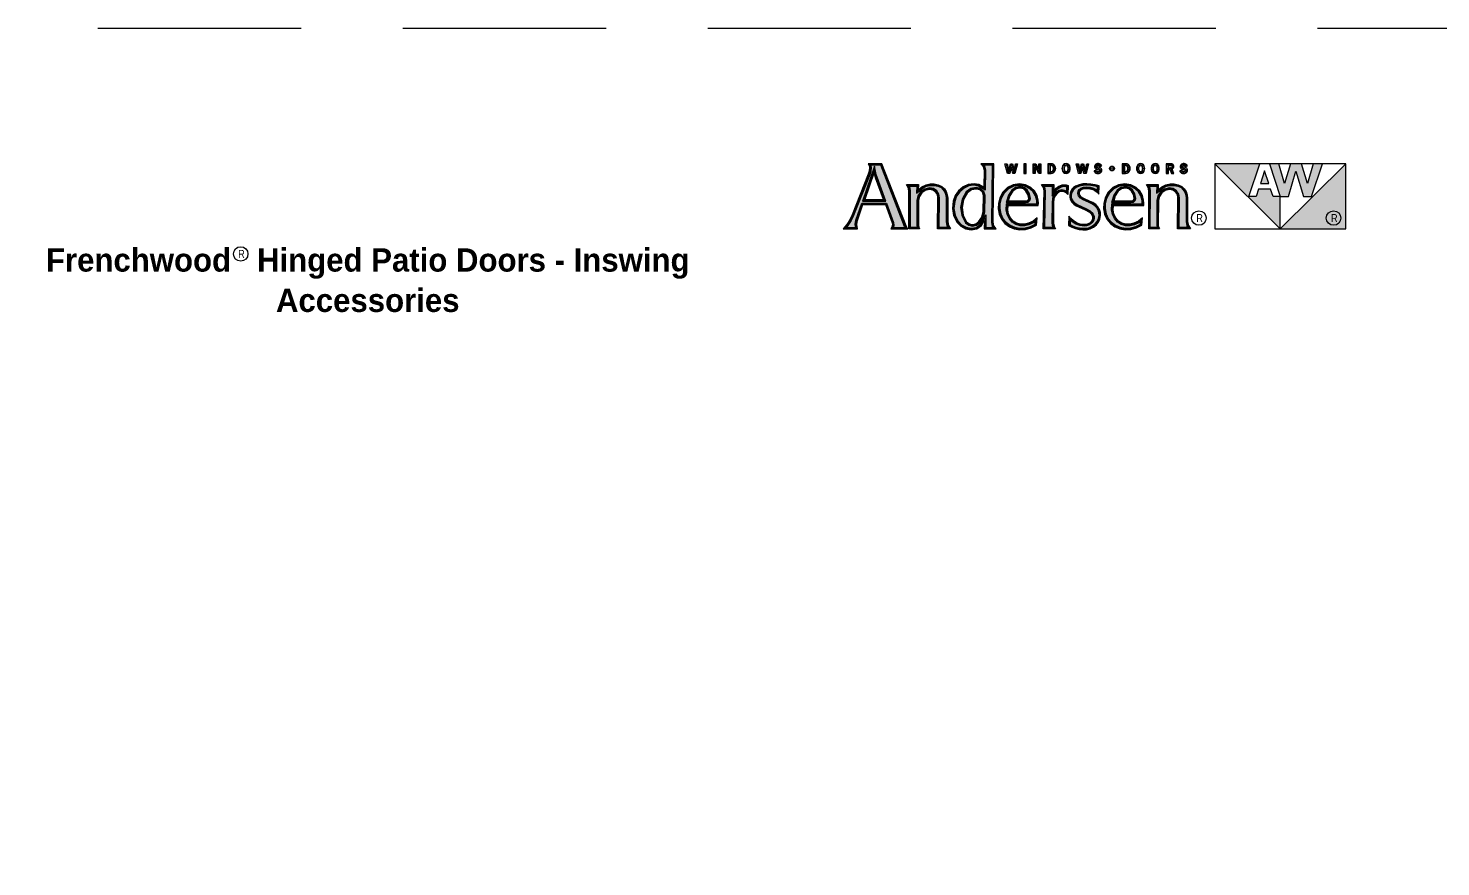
# Model space of a CAD drawing. Extents: x 0 to 323, y 0 to 44.
# Drawn here: x 148.47 to 169.32, y 31.62 to 44 of the extents above; entities that cross this region are included whole.
import ezdxf

# ---------------------------------------------------------------- set-up
doc = ezdxf.new("R2010")
doc.units = 0
doc.header["$LTSCALE"] = 6
doc.header["$MEASUREMENT"] = 0
doc.linetypes.add('DASHED', pattern=[0.75, 0.5, -0.25])
doc.layers.add('A-ANNO-TEXT', color=4, linetype='CONTINUOUS')
doc.layers.add('A-DETL-MCUT', color=6, linetype='CONTINUOUS', lineweight=20)
doc.layers.add('PLOT VIEW', color=1, linetype='DASHED', plot=False)
doc.styles.add('ADF Text', font='FRABK.TTF', dxfattribs={"width": 0.85})

# ---------------------------------------------------------------- blocks, each defined once
blk = doc.blocks.new('AW  Logo')
at = {"layer": 'A-ANNO-TEXT'}
h = blk.add_hatch(color=8, dxfattribs=at)
h.dxf.hatch_style = 1
h.paths.add_polyline_path([(-8.861, -2.582), (-8.757, -2.867), (-8.751, -2.906), (-8.759, -2.941), (-8.587, -2.941), (-8.593, -2.929), (-8.945, -2.023), (-9.093, -2.023), (-9.088, -2.056), (-9.094, -2.114), (-9.109, -2.164), (-9.347, -2.763), (-9.384, -2.84), (-9.431, -2.913), (-9.453, -2.941), (-9.316, -2.941), (-9.323, -2.899), (-9.313, -2.833), (-9.226, -2.582)])
h.paths.add_polyline_path([(-8.872, -2.552), (-9.216, -2.552), (-9.037, -2.035), (-9.012, -2.161), (-9.001, -2.201)], flags=16)
h.paths.add_polyline_path([(-8.889, -2.541), (-9.199, -2.541), (-9.04, -2.079), (-9.023, -2.164), (-9.012, -2.205)], flags=0)
h.paths.add_polyline_path([(-8.905, -2.529), (-9.183, -2.529), (-9.043, -2.124), (-9.023, -2.208)], flags=0)
h.paths.add_polyline_path([(-8.411, -2.544), (-8.397, -2.475), (-8.357, -2.415), (-8.297, -2.374), (-8.227, -2.358), (-8.169, -2.368), (-8.12, -2.399), (-8.088, -2.448), (-8.079, -2.503), (-8.083, -2.941), (-7.957, -2.941), (-7.969, -2.92), (-7.981, -2.857), (-7.981, -2.512), (-7.986, -2.466), (-8.001, -2.423), (-8.025, -2.385), (-8.055, -2.354), (-8.105, -2.332), (-8.159, -2.321), (-8.215, -2.321), (-8.27, -2.332), (-8.326, -2.362), (-8.416, -2.434), (-8.415, -2.33), (-8.524, -2.33), (-8.517, -2.34), (-8.506, -2.396), (-8.509, -2.941), (-8.409, -2.941), (-8.414, -2.91)])
h.paths.add_polyline_path([(-7.298, -2.023), (-7.421, -2.023), (-7.413, -2.032), (-7.398, -2.096), (-7.403, -2.389), (-7.501, -2.331), (-7.57, -2.319), (-7.647, -2.329), (-7.717, -2.361), (-7.78, -2.415), (-7.826, -2.482), (-7.854, -2.56), (-7.866, -2.661), (-7.849, -2.76), (-7.805, -2.85), (-7.752, -2.903), (-7.686, -2.939), (-7.613, -2.954), (-7.539, -2.94), (-7.478, -2.897), (-7.393, -2.755), (-7.395, -2.941), (-7.287, -2.941), (-7.296, -2.927), (-7.308, -2.866)])
h.paths.add_polyline_path([(-7.406, -2.468), (-7.409, -2.71), (-7.433, -2.8), (-7.487, -2.876), (-7.534, -2.91), (-7.591, -2.922), (-7.648, -2.91), (-7.696, -2.875), (-7.75, -2.766), (-7.767, -2.647), (-7.746, -2.525), (-7.684, -2.416), (-7.616, -2.366), (-7.539, -2.35), (-7.472, -2.367), (-7.426, -2.41)], flags=16)
h.paths.add_polyline_path([(-7.418, -2.469), (-7.42, -2.709), (-7.444, -2.795), (-7.495, -2.868), (-7.538, -2.899), (-7.591, -2.91), (-7.643, -2.899), (-7.687, -2.868), (-7.739, -2.762), (-7.755, -2.647), (-7.735, -2.529), (-7.675, -2.424), (-7.611, -2.377), (-7.539, -2.362), (-7.478, -2.378), (-7.436, -2.417)], flags=0)
h.paths.add_polyline_path([(-7.429, -2.471), (-7.432, -2.707), (-7.454, -2.79), (-7.504, -2.86), (-7.543, -2.889), (-7.591, -2.899), (-7.638, -2.889), (-7.678, -2.86), (-7.728, -2.759), (-7.744, -2.647), (-7.724, -2.533), (-7.666, -2.432), (-7.606, -2.387), (-7.539, -2.374), (-7.483, -2.388), (-7.446, -2.423)], flags=0)
h.paths.add_polyline_path([(-7.089, -2.594), (-6.643, -2.594), (-6.642, -2.581), (-6.644, -2.545), (-6.661, -2.477), (-6.696, -2.417), (-6.746, -2.369), (-6.818, -2.333), (-6.897, -2.32), (-6.984, -2.334), (-7.062, -2.373), (-7.126, -2.434), (-7.167, -2.513), (-7.187, -2.587), (-7.19, -2.664), (-7.175, -2.739), (-7.144, -2.809), (-7.097, -2.865), (-7.037, -2.91), (-6.968, -2.939), (-6.891, -2.952), (-6.812, -2.948), (-6.736, -2.928), (-6.667, -2.891), (-6.663, -2.852), (-6.682, -2.868), (-6.758, -2.902), (-6.821, -2.918), (-6.887, -2.917), (-6.95, -2.899), (-7.008, -2.865), (-7.052, -2.811), (-7.081, -2.749), (-7.094, -2.681)])
h.paths.add_polyline_path([(-7.094, -2.573), (-7.061, -2.463), (-7.012, -2.39), (-6.955, -2.351), (-6.888, -2.339), (-6.83, -2.352), (-6.784, -2.388), (-6.751, -2.447), (-6.738, -2.515), (-6.747, -2.545), (-6.772, -2.566), (-6.811, -2.573)], flags=16)
h.paths.add_polyline_path([(-7.078, -2.561), (-7.051, -2.468), (-7.003, -2.398), (-6.951, -2.362), (-6.888, -2.351), (-6.836, -2.363), (-6.793, -2.396), (-6.762, -2.451), (-6.75, -2.514), (-6.757, -2.538), (-6.777, -2.555), (-6.812, -2.561)], flags=0)
h.paths.add_polyline_path([(-7.063, -2.55), (-7.04, -2.473), (-6.995, -2.406), (-6.947, -2.373), (-6.888, -2.363), (-6.841, -2.373), (-6.802, -2.404), (-6.773, -2.455), (-6.762, -2.514), (-6.767, -2.531), (-6.782, -2.544), (-6.813, -2.55)], flags=0)
h.paths.add_polyline_path([(-6.418, -2.571), (-6.413, -2.516), (-6.391, -2.462), (-6.354, -2.415), (-6.316, -2.395), (-6.275, -2.388), (-6.233, -2.394), (-6.205, -2.408), (-6.203, -2.338), (-6.212, -2.335), (-6.239, -2.333), (-6.264, -2.336), (-6.305, -2.352), (-6.34, -2.378), (-6.417, -2.479), (-6.416, -2.33), (-6.532, -2.33), (-6.524, -2.342), (-6.513, -2.4), (-6.524, -2.941), (-6.405, -2.941), (-6.41, -2.93), (-6.42, -2.88)])
h.paths.add_polyline_path([(-5.96, -2.534), (-5.996, -2.51), (-6.027, -2.476), (-6.038, -2.442), (-6.032, -2.407), (-6.016, -2.381), (-5.993, -2.362), (-5.952, -2.346), (-5.909, -2.341), (-5.856, -2.346), (-5.806, -2.361), (-5.768, -2.379), (-5.747, -2.394), (-5.746, -2.344), (-5.787, -2.332), (-5.846, -2.323), (-5.905, -2.319), (-5.959, -2.322), (-6.011, -2.333), (-6.06, -2.353), (-6.085, -2.369), (-6.105, -2.39), (-6.12, -2.415), (-6.129, -2.44), (-6.134, -2.466), (-6.133, -2.492), (-6.128, -2.517), (-6.109, -2.55), (-6.083, -2.579), (-6.049, -2.601), (-5.918, -2.662), (-5.853, -2.698), (-5.829, -2.719), (-5.81, -2.745), (-5.798, -2.775), (-5.797, -2.806), (-5.803, -2.835), (-5.817, -2.862), (-5.843, -2.889), (-5.874, -2.909), (-5.909, -2.92), (-5.945, -2.922), (-6.007, -2.914), (-6.067, -2.892), (-6.119, -2.857), (-6.149, -2.83), (-6.151, -2.899), (-6.115, -2.917), (-6.066, -2.936), (-6.014, -2.949), (-5.962, -2.954), (-5.911, -2.952), (-5.863, -2.94), (-5.819, -2.919), (-5.78, -2.889), (-5.751, -2.852), (-5.732, -2.81), (-5.724, -2.764), (-5.725, -2.723), (-5.737, -2.684), (-5.758, -2.65), (-5.788, -2.621), (-5.828, -2.595), (-5.872, -2.573)])
h.paths.add_polyline_path([(-5.534, -2.594), (-5.087, -2.594), (-5.086, -2.581), (-5.089, -2.545), (-5.106, -2.477), (-5.14, -2.417), (-5.19, -2.369), (-5.262, -2.333), (-5.342, -2.32), (-5.428, -2.334), (-5.507, -2.373), (-5.57, -2.434), (-5.612, -2.513), (-5.632, -2.587), (-5.635, -2.664), (-5.62, -2.739), (-5.589, -2.809), (-5.541, -2.865), (-5.481, -2.91), (-5.413, -2.939), (-5.335, -2.952), (-5.257, -2.948), (-5.181, -2.928), (-5.112, -2.891), (-5.108, -2.852), (-5.127, -2.868), (-5.202, -2.902), (-5.265, -2.918), (-5.331, -2.917), (-5.395, -2.899), (-5.453, -2.865), (-5.497, -2.811), (-5.526, -2.749), (-5.539, -2.681)])
h.paths.add_polyline_path([(-5.506, -2.463), (-5.456, -2.39), (-5.4, -2.351), (-5.332, -2.339), (-5.275, -2.352), (-5.229, -2.388), (-5.195, -2.447), (-5.183, -2.515), (-5.192, -2.545), (-5.217, -2.566), (-5.255, -2.573), (-5.538, -2.573)], flags=16)
h.paths.add_polyline_path([(-5.523, -2.561), (-5.495, -2.468), (-5.448, -2.398), (-5.396, -2.362), (-5.333, -2.351), (-5.28, -2.363), (-5.238, -2.396), (-5.206, -2.451), (-5.195, -2.514), (-5.202, -2.538), (-5.222, -2.555), (-5.256, -2.561)], flags=0)
h.paths.add_polyline_path([(-5.507, -2.55), (-5.485, -2.473), (-5.44, -2.406), (-5.391, -2.373), (-5.333, -2.363), (-5.285, -2.373), (-5.247, -2.404), (-5.217, -2.455), (-5.206, -2.514), (-5.212, -2.531), (-5.227, -2.544), (-5.257, -2.55)], flags=0)
h.paths.add_polyline_path([(-4.968, -2.941), (-4.867, -2.941), (-4.872, -2.91), (-4.869, -2.544), (-4.855, -2.475), (-4.815, -2.415), (-4.756, -2.374), (-4.685, -2.358), (-4.628, -2.368), (-4.579, -2.399), (-4.546, -2.448), (-4.537, -2.503), (-4.541, -2.941), (-4.416, -2.941), (-4.427, -2.92), (-4.439, -2.857), (-4.439, -2.512), (-4.444, -2.466), (-4.459, -2.423), (-4.483, -2.385), (-4.514, -2.354), (-4.563, -2.332), (-4.618, -2.321), (-4.674, -2.321), (-4.728, -2.332), (-4.784, -2.362), (-4.874, -2.434), (-4.873, -2.33), (-4.982, -2.33), (-4.975, -2.34), (-4.964, -2.396)])
h = blk.add_hatch(color=8, dxfattribs=at)
h.dxf.hatch_style = 1
h.paths.add_polyline_path([(-3.049, -2.964), (-3.049, -2.483), (-3.156, -2.483), (-3.191, -2.376), (-3.369, -2.376), (-3.405, -2.483), (-3.512, -2.483), (-3.352, -2), (-4.014, -2)])
h.paths.add_polyline_path([(-3.28, -2.107), (-3.342, -2.293), (-3.219, -2.293)], flags=17)
h.paths.add_polyline_path([(-2.646, -2.292), (-2.736, -2), (-2.899, -2), (-2.988, -2.292), (-3.071, -2), (-3.209, -2), (-3.049, -2.483), (-2.927, -2.483), (-2.817, -2.112), (-2.707, -2.483), (-2.586, -2.483), (-2.425, -2), (-2.563, -2)])
h.paths.add_polyline_path([(-2.083, -2), (-3.049, -2.964), (-2.083, -2.964)])
at = {"layer": 'A-ANNO-TEXT', "color": 253}
for p, q in [((-6.818, -2), (-6.818, -2.143)), ((-4.636, -2.143), (-4.666, -2.074))]:
    blk.add_line(p, q, dxfattribs=at)
at = {"layer": 'A-ANNO-TEXT', "color": 8}
for p, q in [((-2.083, -2), (-4.014, -2)), ((-3.512, -2.483), (-3.352, -2)), ((-3.209, -2), (-3.049, -2.483)), ((-2.988, -2.292), (-3.071, -2)), ((-2.899, -2), (-2.988, -2.292)), ((-2.646, -2.292), (-2.736, -2)), ((-2.563, -2), (-2.646, -2.292)), ((-2.586, -2.483), (-2.425, -2)), ((-2.927, -2.483), (-2.817, -2.112)), ((-2.817, -2.112), (-2.707, -2.483)), ((-3.405, -2.483), (-3.512, -2.483)), ((-3.369, -2.376), (-3.405, -2.483)), ((-3.191, -2.376), (-3.369, -2.376)), ((-3.156, -2.483), (-3.191, -2.376)), ((-3.049, -2.483), (-3.156, -2.483)), ((-3.049, -2.964), (-3.049, -2.483)), ((-3.049, -2.483), (-2.927, -2.483)), ((-2.707, -2.483), (-2.586, -2.483))]:
    blk.add_line(p, q, dxfattribs=at).dxf.unprotected_set("ltscale", 0)
for points in [[(-9.133, -2), (-9.116, -2.029), (-9.111, -2.057), (-9.117, -2.11), (-9.13, -2.156), (-9.368, -2.754), (-9.404, -2.829), (-9.449, -2.9), (-9.503, -2.964), (-9.288, -2.964), (-9.299, -2.898), (-9.29, -2.839), (-9.209, -2.605), (-8.877, -2.605), (-8.779, -2.873), (-8.775, -2.905), (-8.782, -2.936), (-8.799, -2.964), (-8.547, -2.964), (-8.56, -2.943), (-8.571, -2.92), (-8.929, -2)], [(-7.426, -2.349), (-7.493, -2.309), (-7.569, -2.296), (-7.654, -2.306), (-7.729, -2.342), (-7.797, -2.399), (-7.847, -2.472), (-7.877, -2.555), (-7.889, -2.661), (-7.871, -2.767), (-7.824, -2.863), (-7.766, -2.922), (-7.694, -2.961), (-7.613, -2.977), (-7.53, -2.962), (-7.46, -2.913), (-7.417, -2.84), (-7.419, -2.964), (-7.243, -2.964), (-7.275, -2.918), (-7.285, -2.864), (-7.275, -2), (-7.471, -2), (-7.434, -2.043), (-7.421, -2.098)], [(-7.056, -2.096), (-7.033, -2), (-7.001, -2), (-6.978, -2.096), (-6.956, -2), (-6.928, -2), (-6.965, -2.143), (-6.998, -2.143), (-7.02, -2.048), (-7.043, -2.143), (-7.075, -2.143), (-7.112, -2), (-7.078, -2)], [(-6.801, -2), (-6.834, -2), (-6.834, -2.143), (-6.801, -2.143)], [(-6.659, -2), (-6.611, -2.085), (-6.611, -2), (-6.585, -2), (-6.585, -2.143), (-6.614, -2.143), (-6.669, -2.047), (-6.669, -2.143), (-6.695, -2.143), (-6.695, -2)], [(-6.39, -2.014), (-6.41, -2.004), (-6.432, -2), (-6.48, -2), (-6.48, -2.143), (-6.432, -2.143), (-6.41, -2.139), (-6.39, -2.128), (-6.374, -2.112), (-6.365, -2.091), (-6.363, -2.071), (-6.365, -2.052), (-6.374, -2.031)], [(-6.401, -2.093), (-6.398, -2.079), (-6.398, -2.064), (-6.401, -2.05), (-6.408, -2.038), (-6.419, -2.03), (-6.432, -2.027), (-6.447, -2.027), (-6.447, -2.116), (-6.432, -2.116), (-6.419, -2.113), (-6.408, -2.105)], [(-6.169, -2.014), (-6.188, -2.002), (-6.21, -1.998), (-6.232, -2.002), (-6.25, -2.014), (-6.263, -2.033), (-6.269, -2.052), (-6.271, -2.071), (-6.269, -2.091), (-6.263, -2.11), (-6.25, -2.128), (-6.232, -2.141), (-6.21, -2.145), (-6.188, -2.141), (-6.169, -2.128), (-6.157, -2.11), (-6.151, -2.091), (-6.149, -2.071), (-6.151, -2.052), (-6.157, -2.033)], [(-6.223, -2.113), (-6.231, -2.101), (-6.235, -2.086), (-6.236, -2.071), (-6.235, -2.056), (-6.231, -2.041), (-6.223, -2.03), (-6.21, -2.025), (-6.196, -2.03), (-6.188, -2.041), (-6.185, -2.056), (-6.184, -2.071), (-6.185, -2.086), (-6.188, -2.101), (-6.196, -2.113), (-6.21, -2.118)], [(-6.006, -2.096), (-5.983, -2), (-5.951, -2), (-5.928, -2.096), (-5.906, -2), (-5.878, -2), (-5.915, -2.143), (-5.948, -2.143), (-5.97, -2.048), (-5.993, -2.143), (-6.025, -2.143), (-6.062, -2), (-6.028, -2)], [(-5.787, -2.125), (-5.779, -2.133), (-5.769, -2.139), (-5.758, -2.143), (-5.746, -2.145), (-5.734, -2.145), (-5.723, -2.143), (-5.711, -2.139), (-5.701, -2.134), (-5.692, -2.127), (-5.686, -2.118), (-5.682, -2.107), (-5.681, -2.096), (-5.683, -2.085), (-5.688, -2.075), (-5.695, -2.067), (-5.704, -2.061), (-5.719, -2.055), (-5.734, -2.052), (-5.742, -2.05), (-5.75, -2.048), (-5.755, -2.043), (-5.757, -2.036), (-5.754, -2.029), (-5.748, -2.026), (-5.74, -2.024), (-5.731, -2.025), (-5.725, -2.026), (-5.72, -2.03), (-5.715, -2.035), (-5.713, -2.041), (-5.685, -2.031), (-5.69, -2.021), (-5.697, -2.012), (-5.707, -2.005), (-5.718, -2.001), (-5.731, -1.998), (-5.745, -1.998), (-5.759, -2.001), (-5.772, -2.007), (-5.781, -2.015), (-5.787, -2.025), (-5.79, -2.036), (-5.79, -2.048), (-5.787, -2.059), (-5.781, -2.069), (-5.772, -2.076), (-5.762, -2.081), (-5.751, -2.085), (-5.74, -2.087), (-5.731, -2.089), (-5.722, -2.092), (-5.717, -2.097), (-5.715, -2.103), (-5.717, -2.11), (-5.722, -2.115), (-5.735, -2.118), (-5.749, -2.117), (-5.755, -2.114), (-5.76, -2.11), (-5.764, -2.105), (-5.766, -2.098), (-5.797, -2.105), (-5.794, -2.116)], [(-5.29, -2.014), (-5.31, -2.004), (-5.333, -2), (-5.381, -2), (-5.381, -2.143), (-5.333, -2.143), (-5.31, -2.139), (-5.29, -2.128), (-5.275, -2.112), (-5.266, -2.091), (-5.263, -2.071), (-5.266, -2.052), (-5.275, -2.031)], [(-5.301, -2.093), (-5.298, -2.079), (-5.298, -2.064), (-5.301, -2.05), (-5.308, -2.038), (-5.319, -2.03), (-5.333, -2.027), (-5.347, -2.027), (-5.347, -2.116), (-5.333, -2.116), (-5.319, -2.113), (-5.308, -2.105)], [(-5.069, -2.014), (-5.088, -2.002), (-5.11, -1.998), (-5.132, -2.002), (-5.151, -2.014), (-5.163, -2.033), (-5.169, -2.052), (-5.171, -2.071), (-5.169, -2.091), (-5.163, -2.11), (-5.151, -2.128), (-5.132, -2.141), (-5.11, -2.145), (-5.088, -2.141), (-5.069, -2.128), (-5.057, -2.11), (-5.051, -2.091), (-5.049, -2.071), (-5.051, -2.052), (-5.057, -2.033)], [(-5.123, -2.113), (-5.132, -2.101), (-5.135, -2.086), (-5.136, -2.071), (-5.135, -2.056), (-5.132, -2.041), (-5.123, -2.03), (-5.11, -2.025), (-5.097, -2.03), (-5.088, -2.041), (-5.085, -2.056), (-5.084, -2.071), (-5.085, -2.086), (-5.088, -2.101), (-5.097, -2.113), (-5.11, -2.118)], [(-4.854, -2.014), (-4.873, -2.002), (-4.895, -1.998), (-4.917, -2.002), (-4.935, -2.014), (-4.948, -2.033), (-4.954, -2.052), (-4.956, -2.071), (-4.954, -2.091), (-4.948, -2.11), (-4.935, -2.128), (-4.917, -2.141), (-4.895, -2.145), (-4.873, -2.141), (-4.854, -2.128), (-4.842, -2.11), (-4.836, -2.091), (-4.834, -2.071), (-4.836, -2.052), (-4.842, -2.033)], [(-4.908, -2.113), (-4.916, -2.101), (-4.92, -2.086), (-4.921, -2.071), (-4.92, -2.056), (-4.916, -2.041), (-4.908, -2.03), (-4.895, -2.025), (-4.881, -2.03), (-4.873, -2.041), (-4.87, -2.056), (-4.869, -2.071), (-4.87, -2.086), (-4.873, -2.101), (-4.881, -2.113), (-4.895, -2.118)], [(-4.625, -2.06), (-4.621, -2.047), (-4.621, -2.033), (-4.627, -2.02), (-4.636, -2.009), (-4.648, -2.002), (-4.662, -2), (-4.735, -2), (-4.735, -2.143), (-4.701, -2.143), (-4.701, -2.086), (-4.677, -2.086), (-4.655, -2.143), (-4.618, -2.143), (-4.645, -2.08), (-4.633, -2.072)], [(-4.701, -2.062), (-4.672, -2.062), (-4.663, -2.059), (-4.657, -2.053), (-4.654, -2.043), (-4.657, -2.034), (-4.663, -2.028), (-4.672, -2.025), (-4.701, -2.025)], [(-4.523, -2.125), (-4.514, -2.133), (-4.505, -2.139), (-4.493, -2.143), (-4.481, -2.145), (-4.469, -2.145), (-4.458, -2.143), (-4.446, -2.139), (-4.436, -2.134), (-4.427, -2.127), (-4.421, -2.118), (-4.417, -2.107), (-4.416, -2.096), (-4.418, -2.085), (-4.423, -2.075), (-4.43, -2.067), (-4.439, -2.061), (-4.454, -2.055), (-4.469, -2.052), (-4.477, -2.05), (-4.485, -2.048), (-4.49, -2.043), (-4.492, -2.036), (-4.489, -2.029), (-4.483, -2.026), (-4.475, -2.024), (-4.466, -2.025), (-4.46, -2.026), (-4.455, -2.03), (-4.451, -2.035), (-4.448, -2.041), (-4.42, -2.031), (-4.425, -2.021), (-4.433, -2.012), (-4.442, -2.005), (-4.453, -2.001), (-4.466, -1.998), (-4.48, -1.998), (-4.494, -2.001), (-4.507, -2.007), (-4.516, -2.015), (-4.522, -2.025), (-4.525, -2.036), (-4.525, -2.048), (-4.522, -2.059), (-4.516, -2.069), (-4.507, -2.076), (-4.497, -2.081), (-4.486, -2.085), (-4.475, -2.087), (-4.466, -2.089), (-4.457, -2.092), (-4.452, -2.097), (-4.45, -2.103), (-4.452, -2.11), (-4.457, -2.115), (-4.47, -2.118), (-4.484, -2.117), (-4.49, -2.114), (-4.496, -2.11), (-4.499, -2.105), (-4.502, -2.098), (-4.532, -2.105), (-4.529, -2.116)], [(-4.014, -2), (-4.014, -2.964), (-2.083, -2.964), (-2.083, -2), (-3.049, -2.964)], [(-9.023, -2.208), (-9.043, -2.124), (-9.183, -2.529), (-8.905, -2.529)], [(-3.342, -2.293), (-3.219, -2.293), (-3.28, -2.107)], [(-7.918, -2.964), (-8.106, -2.964), (-8.102, -2.505), (-8.11, -2.457), (-8.137, -2.416), (-8.178, -2.39), (-8.226, -2.381), (-8.288, -2.395), (-8.34, -2.431), (-8.375, -2.484), (-8.388, -2.546), (-8.391, -2.909), (-8.386, -2.938), (-8.372, -2.964), (-8.533, -2.964), (-8.529, -2.399), (-8.539, -2.349), (-8.565, -2.307), (-8.391, -2.307), (-8.392, -2.385), (-8.338, -2.343), (-8.277, -2.311), (-8.218, -2.298), (-8.157, -2.298), (-8.098, -2.31), (-8.042, -2.335), (-8.007, -2.371), (-7.98, -2.413), (-7.964, -2.461), (-7.958, -2.51), (-7.958, -2.854), (-7.947, -2.912)], [(-7.666, -2.432), (-7.724, -2.533), (-7.744, -2.647), (-7.728, -2.759), (-7.678, -2.86), (-7.638, -2.889), (-7.591, -2.899), (-7.543, -2.889), (-7.504, -2.86), (-7.454, -2.79), (-7.432, -2.707), (-7.429, -2.471), (-7.446, -2.423), (-7.483, -2.388), (-7.539, -2.374), (-7.606, -2.387)], [(-7.189, -2.504), (-7.21, -2.584), (-7.213, -2.666), (-7.197, -2.746), (-7.164, -2.821), (-7.113, -2.882), (-7.048, -2.93), (-6.975, -2.961), (-6.892, -2.975), (-6.808, -2.971), (-6.727, -2.949), (-6.645, -2.906), (-6.635, -2.798), (-6.695, -2.848), (-6.765, -2.88), (-6.824, -2.894), (-6.883, -2.894), (-6.941, -2.878), (-6.993, -2.848), (-7.033, -2.799), (-7.059, -2.742), (-7.071, -2.68), (-7.067, -2.617), (-6.621, -2.617), (-6.619, -2.581), (-6.621, -2.541), (-6.639, -2.468), (-6.677, -2.402), (-6.732, -2.35), (-6.811, -2.311), (-6.897, -2.297), (-6.991, -2.312), (-7.076, -2.354), (-7.144, -2.42)], [(-6.782, -2.544), (-6.767, -2.531), (-6.762, -2.514), (-6.773, -2.455), (-6.802, -2.404), (-6.841, -2.373), (-6.888, -2.363), (-6.947, -2.373), (-6.995, -2.406), (-7.04, -2.473), (-7.063, -2.55), (-6.813, -2.55)], [(-6.239, -2.31), (-6.209, -2.313), (-6.179, -2.321), (-6.184, -2.456), (-6.209, -2.432), (-6.24, -2.416), (-6.274, -2.411), (-6.308, -2.417), (-6.339, -2.433), (-6.371, -2.473), (-6.39, -2.521), (-6.395, -2.572), (-6.397, -2.878), (-6.388, -2.922), (-6.369, -2.964), (-6.547, -2.964), (-6.536, -2.402), (-6.546, -2.351), (-6.575, -2.307), (-6.392, -2.307), (-6.393, -2.41), (-6.356, -2.361), (-6.317, -2.331), (-6.27, -2.314)], [(-5.843, -2.3), (-5.905, -2.296), (-5.962, -2.299), (-6.018, -2.311), (-6.071, -2.332), (-6.1, -2.351), (-6.124, -2.376), (-6.141, -2.405), (-6.152, -2.434), (-6.157, -2.464), (-6.156, -2.495), (-6.149, -2.525), (-6.128, -2.564), (-6.098, -2.597), (-6.061, -2.621), (-5.928, -2.682), (-5.866, -2.717), (-5.846, -2.734), (-5.831, -2.756), (-5.821, -2.78), (-5.82, -2.804), (-5.825, -2.828), (-5.836, -2.849), (-5.857, -2.871), (-5.884, -2.888), (-5.913, -2.897), (-5.944, -2.899), (-6.002, -2.892), (-6.056, -2.871), (-6.105, -2.839), (-6.14, -2.807), (-6.171, -2.773), (-6.174, -2.913), (-6.124, -2.938), (-6.073, -2.958), (-6.018, -2.972), (-5.962, -2.977), (-5.908, -2.975), (-5.855, -2.962), (-5.806, -2.938), (-5.763, -2.905), (-5.731, -2.864), (-5.71, -2.817), (-5.701, -2.765), (-5.703, -2.719), (-5.716, -2.675), (-5.74, -2.635), (-5.773, -2.603), (-5.816, -2.575), (-5.863, -2.552), (-5.949, -2.513), (-5.981, -2.492), (-6.007, -2.464), (-6.014, -2.44), (-6.01, -2.415), (-5.998, -2.396), (-5.981, -2.382), (-5.946, -2.368), (-5.909, -2.364), (-5.861, -2.369), (-5.814, -2.383), (-5.78, -2.399), (-5.75, -2.421), (-5.725, -2.45), (-5.723, -2.327), (-5.782, -2.31)], [(-5.634, -2.504), (-5.655, -2.584), (-5.658, -2.666), (-5.642, -2.746), (-5.609, -2.821), (-5.557, -2.882), (-5.493, -2.93), (-5.419, -2.961), (-5.337, -2.975), (-5.253, -2.971), (-5.172, -2.949), (-5.09, -2.906), (-5.08, -2.798), (-5.139, -2.848), (-5.21, -2.88), (-5.268, -2.894), (-5.328, -2.894), (-5.386, -2.878), (-5.437, -2.848), (-5.477, -2.799), (-5.504, -2.742), (-5.516, -2.68), (-5.512, -2.617), (-5.065, -2.617), (-5.063, -2.581), (-5.066, -2.541), (-5.084, -2.468), (-5.122, -2.402), (-5.177, -2.35), (-5.255, -2.311), (-5.342, -2.297), (-5.436, -2.312), (-5.521, -2.354), (-5.589, -2.42)], [(-5.227, -2.544), (-5.212, -2.531), (-5.206, -2.514), (-5.217, -2.455), (-5.247, -2.404), (-5.285, -2.373), (-5.333, -2.363), (-5.391, -2.373), (-5.44, -2.406), (-5.485, -2.473), (-5.507, -2.55), (-5.257, -2.55)], [(-4.376, -2.964), (-4.564, -2.964), (-4.56, -2.505), (-4.568, -2.457), (-4.595, -2.416), (-4.636, -2.39), (-4.684, -2.381), (-4.746, -2.395), (-4.798, -2.431), (-4.833, -2.484), (-4.846, -2.546), (-4.849, -2.909), (-4.845, -2.938), (-4.831, -2.964), (-4.991, -2.964), (-4.987, -2.399), (-4.997, -2.349), (-5.024, -2.307), (-4.849, -2.307), (-4.851, -2.385), (-4.797, -2.343), (-4.736, -2.311), (-4.676, -2.298), (-4.615, -2.298), (-4.556, -2.31), (-4.5, -2.335), (-4.465, -2.371), (-4.438, -2.413), (-4.422, -2.461), (-4.416, -2.51), (-4.416, -2.854), (-4.405, -2.912)]]:
    blk.add_lwpolyline(points, close=True, dxfattribs=at).dxf.unprotected_set("ltscale", 0)
at = {"layer": 'A-ANNO-TEXT', "color": 254}
for points in [[(-8.778, -2.952), (-8.568, -2.952), (-8.576, -2.939), (-8.582, -2.925), (-8.937, -2.011), (-9.113, -2.011), (-9.103, -2.032), (-9.1, -2.056), (-9.106, -2.112), (-9.12, -2.16), (-9.357, -2.758), (-9.394, -2.835), (-9.44, -2.906), (-9.478, -2.952), (-9.302, -2.952), (-9.311, -2.898), (-9.302, -2.836), (-9.218, -2.593), (-8.869, -2.593), (-8.768, -2.87), (-8.763, -2.905), (-8.771, -2.941)], [(-8.759, -2.941), (-8.587, -2.941), (-8.593, -2.929), (-8.945, -2.023), (-9.095, -2.023), (-9.092, -2.028), (-9.088, -2.056), (-9.094, -2.114), (-9.109, -2.164), (-9.347, -2.763), (-9.384, -2.84), (-9.431, -2.913), (-9.453, -2.941), (-9.316, -2.941), (-9.323, -2.899), (-9.313, -2.833), (-9.226, -2.582), (-8.861, -2.582), (-8.757, -2.867), (-8.751, -2.906)], [(-8.872, -2.552), (-9.001, -2.201), (-9.012, -2.161), (-9.037, -2.035), (-9.216, -2.552)], [(-8.889, -2.541), (-9.012, -2.205), (-9.023, -2.164), (-9.04, -2.079), (-9.199, -2.541)], [(-7.414, -2.369), (-7.497, -2.32), (-7.569, -2.308), (-7.65, -2.317), (-7.723, -2.352), (-7.788, -2.407), (-7.837, -2.477), (-7.866, -2.557), (-7.878, -2.661), (-7.86, -2.763), (-7.814, -2.856), (-7.759, -2.912), (-7.69, -2.95), (-7.613, -2.966), (-7.534, -2.951), (-7.469, -2.905), (-7.405, -2.797), (-7.407, -2.952), (-7.265, -2.952), (-7.285, -2.923), (-7.297, -2.865), (-7.287, -2.011), (-7.446, -2.011), (-7.424, -2.038), (-7.409, -2.097)], [(-7.403, -2.389), (-7.501, -2.331), (-7.57, -2.319), (-7.647, -2.329), (-7.717, -2.361), (-7.78, -2.415), (-7.826, -2.482), (-7.854, -2.56), (-7.866, -2.661), (-7.849, -2.76), (-7.805, -2.85), (-7.752, -2.903), (-7.686, -2.939), (-7.613, -2.954), (-7.539, -2.94), (-7.478, -2.897), (-7.393, -2.755), (-7.395, -2.941), (-7.287, -2.941), (-7.296, -2.927), (-7.308, -2.866), (-7.298, -2.023), (-7.421, -2.023), (-7.413, -2.032), (-7.398, -2.096)], [(-7.938, -2.952), (-8.094, -2.952), (-8.09, -2.504), (-8.099, -2.453), (-8.129, -2.408), (-8.174, -2.379), (-8.226, -2.37), (-8.293, -2.384), (-8.349, -2.423), (-8.386, -2.48), (-8.399, -2.545), (-8.403, -2.909), (-8.397, -2.942), (-8.392, -2.952), (-8.521, -2.952), (-8.517, -2.397), (-8.528, -2.345), (-8.544, -2.318), (-8.403, -2.318), (-8.404, -2.409), (-8.332, -2.352), (-8.274, -2.321), (-8.217, -2.309), (-8.158, -2.309), (-8.101, -2.321), (-8.049, -2.345), (-8.016, -2.378), (-7.991, -2.418), (-7.975, -2.463), (-7.97, -2.511), (-7.97, -2.855), (-7.958, -2.916)], [(-7.957, -2.941), (-8.083, -2.941), (-8.079, -2.503), (-8.088, -2.448), (-8.12, -2.399), (-8.169, -2.368), (-8.227, -2.358), (-8.297, -2.374), (-8.357, -2.415), (-8.397, -2.475), (-8.411, -2.544), (-8.414, -2.91), (-8.409, -2.941), (-8.509, -2.941), (-8.506, -2.396), (-8.517, -2.34), (-8.524, -2.33), (-8.415, -2.33), (-8.416, -2.434), (-8.326, -2.362), (-8.27, -2.332), (-8.215, -2.321), (-8.159, -2.321), (-8.105, -2.332), (-8.055, -2.354), (-8.025, -2.385), (-8.001, -2.423), (-7.986, -2.466), (-7.981, -2.512), (-7.981, -2.857), (-7.969, -2.92)], [(-7.684, -2.416), (-7.746, -2.525), (-7.767, -2.647), (-7.75, -2.766), (-7.696, -2.875), (-7.648, -2.91), (-7.591, -2.922), (-7.534, -2.91), (-7.487, -2.876), (-7.433, -2.8), (-7.409, -2.71), (-7.406, -2.468), (-7.426, -2.41), (-7.472, -2.367), (-7.539, -2.35), (-7.616, -2.366)], [(-7.675, -2.424), (-7.735, -2.529), (-7.755, -2.647), (-7.739, -2.762), (-7.687, -2.868), (-7.643, -2.899), (-7.591, -2.91), (-7.538, -2.899), (-7.495, -2.868), (-7.444, -2.795), (-7.42, -2.709), (-7.418, -2.469), (-7.436, -2.417), (-7.478, -2.378), (-7.539, -2.362), (-7.611, -2.377)], [(-7.178, -2.508), (-7.199, -2.585), (-7.202, -2.665), (-7.186, -2.743), (-7.154, -2.815), (-7.105, -2.874), (-7.043, -2.92), (-6.971, -2.95), (-6.891, -2.964), (-6.81, -2.96), (-6.732, -2.938), (-6.656, -2.899), (-6.649, -2.825), (-6.689, -2.858), (-6.762, -2.891), (-6.822, -2.906), (-6.885, -2.905), (-6.946, -2.889), (-7.001, -2.857), (-7.043, -2.805), (-7.07, -2.745), (-7.083, -2.681), (-7.078, -2.605), (-6.632, -2.605), (-6.63, -2.581), (-6.633, -2.543), (-6.65, -2.472), (-6.687, -2.41), (-6.739, -2.36), (-6.814, -2.322), (-6.897, -2.309), (-6.987, -2.323), (-7.069, -2.364), (-7.135, -2.427)], [(-7.167, -2.513), (-7.187, -2.587), (-7.19, -2.664), (-7.175, -2.739), (-7.144, -2.809), (-7.097, -2.865), (-7.037, -2.91), (-6.968, -2.939), (-6.891, -2.952), (-6.812, -2.948), (-6.736, -2.928), (-6.667, -2.891), (-6.663, -2.852), (-6.682, -2.868), (-6.758, -2.902), (-6.821, -2.918), (-6.887, -2.917), (-6.95, -2.899), (-7.008, -2.865), (-7.052, -2.811), (-7.081, -2.749), (-7.094, -2.681), (-7.089, -2.594), (-6.643, -2.594), (-6.642, -2.581), (-6.644, -2.545), (-6.661, -2.477), (-6.696, -2.417), (-6.746, -2.369), (-6.818, -2.333), (-6.897, -2.32), (-6.984, -2.334), (-7.062, -2.373), (-7.126, -2.434)], [(-6.772, -2.566), (-6.747, -2.545), (-6.738, -2.515), (-6.751, -2.447), (-6.784, -2.388), (-6.83, -2.352), (-6.888, -2.339), (-6.955, -2.351), (-7.012, -2.39), (-7.061, -2.463), (-7.094, -2.573), (-6.811, -2.573)], [(-6.777, -2.555), (-6.757, -2.538), (-6.75, -2.514), (-6.762, -2.451), (-6.793, -2.396), (-6.836, -2.363), (-6.888, -2.351), (-6.951, -2.362), (-7.003, -2.398), (-7.051, -2.468), (-7.078, -2.561), (-6.812, -2.561)], [(-6.239, -2.322), (-6.211, -2.324), (-6.191, -2.329), (-6.195, -2.429), (-6.202, -2.422), (-6.236, -2.405), (-6.274, -2.399), (-6.312, -2.406), (-6.347, -2.424), (-6.381, -2.468), (-6.401, -2.518), (-6.406, -2.572), (-6.409, -2.879), (-6.399, -2.926), (-6.387, -2.952), (-6.535, -2.952), (-6.525, -2.401), (-6.535, -2.346), (-6.554, -2.318), (-6.404, -2.318), (-6.405, -2.444), (-6.348, -2.37), (-6.311, -2.341), (-6.267, -2.325)], [(-6.239, -2.333), (-6.212, -2.335), (-6.203, -2.338), (-6.205, -2.408), (-6.233, -2.394), (-6.275, -2.388), (-6.316, -2.395), (-6.354, -2.415), (-6.391, -2.462), (-6.413, -2.516), (-6.418, -2.571), (-6.42, -2.88), (-6.41, -2.93), (-6.405, -2.941), (-6.524, -2.941), (-6.513, -2.4), (-6.524, -2.342), (-6.532, -2.33), (-6.416, -2.33), (-6.417, -2.479), (-6.34, -2.378), (-6.305, -2.352), (-6.264, -2.336)], [(-5.844, -2.311), (-5.905, -2.308), (-5.96, -2.311), (-6.014, -2.322), (-6.066, -2.342), (-6.092, -2.36), (-6.114, -2.383), (-6.131, -2.41), (-6.141, -2.437), (-6.145, -2.465), (-6.145, -2.493), (-6.139, -2.521), (-6.119, -2.557), (-6.09, -2.588), (-6.055, -2.611), (-5.923, -2.672), (-5.859, -2.708), (-5.837, -2.726), (-5.821, -2.75), (-5.81, -2.778), (-5.809, -2.805), (-5.814, -2.831), (-5.827, -2.856), (-5.85, -2.88), (-5.879, -2.898), (-5.911, -2.909), (-5.944, -2.911), (-6.005, -2.903), (-6.062, -2.881), (-6.112, -2.848), (-6.148, -2.816), (-6.16, -2.802), (-6.162, -2.906), (-6.12, -2.927), (-6.069, -2.947), (-6.016, -2.961), (-5.962, -2.965), (-5.909, -2.963), (-5.859, -2.951), (-5.812, -2.928), (-5.772, -2.897), (-5.741, -2.858), (-5.721, -2.813), (-5.713, -2.765), (-5.714, -2.721), (-5.726, -2.679), (-5.749, -2.642), (-5.78, -2.612), (-5.822, -2.585), (-5.868, -2.562), (-5.955, -2.524), (-5.988, -2.501), (-6.017, -2.47), (-6.026, -2.441), (-6.021, -2.411), (-6.007, -2.389), (-5.987, -2.372), (-5.949, -2.357), (-5.909, -2.353), (-5.858, -2.358), (-5.81, -2.372), (-5.774, -2.389), (-5.742, -2.413), (-5.736, -2.42), (-5.735, -2.335), (-5.785, -2.321)], [(-5.846, -2.323), (-5.905, -2.319), (-5.959, -2.322), (-6.011, -2.333), (-6.06, -2.353), (-6.085, -2.369), (-6.105, -2.39), (-6.12, -2.415), (-6.129, -2.44), (-6.134, -2.466), (-6.133, -2.492), (-6.128, -2.517), (-6.109, -2.55), (-6.083, -2.579), (-6.049, -2.601), (-5.918, -2.662), (-5.853, -2.698), (-5.829, -2.719), (-5.81, -2.745), (-5.798, -2.775), (-5.797, -2.806), (-5.803, -2.835), (-5.817, -2.862), (-5.843, -2.889), (-5.874, -2.909), (-5.909, -2.92), (-5.945, -2.922), (-6.007, -2.914), (-6.067, -2.892), (-6.119, -2.857), (-6.149, -2.83), (-6.151, -2.899), (-6.115, -2.917), (-6.066, -2.936), (-6.014, -2.949), (-5.962, -2.954), (-5.911, -2.952), (-5.863, -2.94), (-5.819, -2.919), (-5.78, -2.889), (-5.751, -2.852), (-5.732, -2.81), (-5.724, -2.764), (-5.725, -2.723), (-5.737, -2.684), (-5.758, -2.65), (-5.788, -2.621), (-5.828, -2.595), (-5.872, -2.573), (-5.96, -2.534), (-5.996, -2.51), (-6.027, -2.476), (-6.038, -2.442), (-6.032, -2.407), (-6.016, -2.381), (-5.993, -2.362), (-5.952, -2.346), (-5.909, -2.341), (-5.856, -2.346), (-5.806, -2.361), (-5.768, -2.379), (-5.747, -2.394), (-5.746, -2.344), (-5.787, -2.332)], [(-5.623, -2.508), (-5.643, -2.585), (-5.646, -2.665), (-5.631, -2.743), (-5.599, -2.815), (-5.549, -2.874), (-5.487, -2.92), (-5.416, -2.95), (-5.336, -2.964), (-5.255, -2.96), (-5.176, -2.938), (-5.101, -2.899), (-5.094, -2.825), (-5.133, -2.858), (-5.206, -2.891), (-5.267, -2.906), (-5.33, -2.905), (-5.39, -2.889), (-5.445, -2.857), (-5.487, -2.805), (-5.515, -2.745), (-5.527, -2.681), (-5.523, -2.605), (-5.076, -2.605), (-5.075, -2.581), (-5.077, -2.543), (-5.095, -2.472), (-5.131, -2.41), (-5.183, -2.36), (-5.259, -2.322), (-5.342, -2.309), (-5.432, -2.323), (-5.514, -2.364), (-5.579, -2.427)], [(-5.612, -2.513), (-5.632, -2.587), (-5.635, -2.664), (-5.62, -2.739), (-5.589, -2.809), (-5.541, -2.865), (-5.481, -2.91), (-5.413, -2.939), (-5.335, -2.952), (-5.257, -2.948), (-5.181, -2.928), (-5.112, -2.891), (-5.108, -2.852), (-5.127, -2.868), (-5.202, -2.902), (-5.265, -2.918), (-5.331, -2.917), (-5.395, -2.899), (-5.453, -2.865), (-5.497, -2.811), (-5.526, -2.749), (-5.539, -2.681), (-5.534, -2.594), (-5.087, -2.594), (-5.086, -2.581), (-5.089, -2.545), (-5.106, -2.477), (-5.14, -2.417), (-5.19, -2.369), (-5.262, -2.333), (-5.342, -2.32), (-5.428, -2.334), (-5.507, -2.373), (-5.57, -2.434)], [(-5.217, -2.566), (-5.192, -2.545), (-5.183, -2.515), (-5.195, -2.447), (-5.229, -2.388), (-5.275, -2.352), (-5.332, -2.339), (-5.4, -2.351), (-5.456, -2.39), (-5.506, -2.463), (-5.538, -2.573), (-5.255, -2.573)], [(-5.222, -2.555), (-5.202, -2.538), (-5.195, -2.514), (-5.206, -2.451), (-5.238, -2.396), (-5.28, -2.363), (-5.333, -2.351), (-5.396, -2.362), (-5.448, -2.398), (-5.495, -2.468), (-5.523, -2.561), (-5.256, -2.561)], [(-4.396, -2.952), (-4.552, -2.952), (-4.549, -2.504), (-4.557, -2.453), (-4.587, -2.408), (-4.632, -2.379), (-4.685, -2.37), (-4.751, -2.384), (-4.807, -2.423), (-4.844, -2.48), (-4.857, -2.545), (-4.861, -2.909), (-4.856, -2.942), (-4.85, -2.952), (-4.979, -2.952), (-4.976, -2.397), (-4.986, -2.345), (-5.003, -2.318), (-4.861, -2.318), (-4.863, -2.409), (-4.79, -2.352), (-4.732, -2.321), (-4.675, -2.309), (-4.617, -2.309), (-4.559, -2.321), (-4.507, -2.345), (-4.474, -2.378), (-4.449, -2.418), (-4.433, -2.463), (-4.428, -2.511), (-4.428, -2.855), (-4.416, -2.916)], [(-4.416, -2.941), (-4.541, -2.941), (-4.537, -2.503), (-4.546, -2.448), (-4.579, -2.399), (-4.628, -2.368), (-4.685, -2.358), (-4.756, -2.374), (-4.815, -2.415), (-4.855, -2.475), (-4.869, -2.544), (-4.872, -2.91), (-4.867, -2.941), (-4.968, -2.941), (-4.964, -2.396), (-4.975, -2.34), (-4.982, -2.33), (-4.873, -2.33), (-4.874, -2.434), (-4.784, -2.362), (-4.728, -2.332), (-4.674, -2.321), (-4.618, -2.321), (-4.563, -2.332), (-4.514, -2.354), (-4.483, -2.385), (-4.459, -2.423), (-4.444, -2.466), (-4.439, -2.512), (-4.439, -2.857), (-4.427, -2.92)]]:
    blk.add_lwpolyline(points, close=True, dxfattribs=at).dxf.unprotected_set("ltscale", 0)
at = {"layer": 'A-ANNO-TEXT', "color": 253}
for points in [[(-7.095, -2), (-7.059, -2.143), (-7.017, -2), (-6.981, -2.143), (-6.942, -2)], [(-6.682, -2.143), (-6.682, -2), (-6.598, -2.143), (-6.598, -2)], [(-6.045, -2), (-6.009, -2.143), (-5.967, -2), (-5.931, -2.143), (-5.892, -2)], [(-5.699, -2.036), (-5.709, -2.021), (-5.719, -2.015), (-5.728, -2.012), (-5.742, -2.011), (-5.757, -2.015), (-5.767, -2.021), (-5.773, -2.033), (-5.772, -2.048), (-5.763, -2.06), (-5.744, -2.068), (-5.729, -2.071), (-5.716, -2.075), (-5.702, -2.086), (-5.698, -2.103), (-5.703, -2.116), (-5.714, -2.126), (-5.732, -2.131), (-5.753, -2.13), (-5.765, -2.125), (-5.774, -2.118), (-5.779, -2.11), (-5.782, -2.102)], [(-4.718, -2.143), (-4.718, -2.013), (-4.667, -2.013), (-4.656, -2.015), (-4.642, -2.027), (-4.638, -2.038), (-4.641, -2.056), (-4.654, -2.069), (-4.666, -2.074), (-4.718, -2.074)], [(-4.434, -2.036), (-4.444, -2.021), (-4.454, -2.015), (-4.463, -2.012), (-4.477, -2.011), (-4.492, -2.015), (-4.502, -2.021), (-4.508, -2.033), (-4.507, -2.048), (-4.498, -2.06), (-4.48, -2.068), (-4.464, -2.071), (-4.451, -2.075), (-4.437, -2.086), (-4.433, -2.103), (-4.438, -2.116), (-4.449, -2.126), (-4.467, -2.131), (-4.488, -2.13), (-4.5, -2.125), (-4.509, -2.118), (-4.514, -2.11), (-4.517, -2.102)]]:
    blk.add_lwpolyline(points, dxfattribs=at)
for points in [[(-6.432, -2.013), (-6.406, -2.021), (-6.387, -2.041), (-6.38, -2.071), (-6.387, -2.102), (-6.406, -2.122), (-6.432, -2.129), (-6.463, -2.129), (-6.463, -2.013)], [(-6.164, -2.054), (-6.162, -2.071), (-6.164, -2.088), (-6.169, -2.105), (-6.179, -2.119), (-6.193, -2.128), (-6.21, -2.131), (-6.227, -2.128), (-6.241, -2.119), (-6.251, -2.105), (-6.256, -2.088), (-6.257, -2.071), (-6.256, -2.054), (-6.251, -2.038), (-6.241, -2.024), (-6.227, -2.015), (-6.21, -2.012), (-6.193, -2.015), (-6.179, -2.024), (-6.169, -2.038)], [(-5.333, -2.013), (-5.307, -2.021), (-5.288, -2.041), (-5.281, -2.071), (-5.288, -2.102), (-5.307, -2.122), (-5.333, -2.129), (-5.364, -2.129), (-5.364, -2.013)], [(-5.064, -2.054), (-5.062, -2.071), (-5.064, -2.088), (-5.069, -2.105), (-5.079, -2.119), (-5.093, -2.128), (-5.11, -2.131), (-5.127, -2.128), (-5.141, -2.119), (-5.151, -2.105), (-5.156, -2.088), (-5.158, -2.071), (-5.156, -2.054), (-5.151, -2.038), (-5.141, -2.024), (-5.127, -2.015), (-5.11, -2.012), (-5.093, -2.015), (-5.079, -2.024), (-5.069, -2.038)], [(-4.849, -2.054), (-4.847, -2.071), (-4.849, -2.088), (-4.854, -2.105), (-4.864, -2.119), (-4.878, -2.128), (-4.895, -2.131), (-4.912, -2.128), (-4.926, -2.119), (-4.936, -2.105), (-4.941, -2.088), (-4.943, -2.071), (-4.941, -2.054), (-4.936, -2.038), (-4.926, -2.024), (-4.912, -2.015), (-4.895, -2.012), (-4.878, -2.015), (-4.864, -2.024), (-4.854, -2.038)]]:
    blk.add_lwpolyline(points, close=True, dxfattribs=at)
at = {"layer": 'A-ANNO-TEXT', "color": 8}
for centre, radius in [((-5.533, -2.071), 0.0356), ((-4.25, -2.803), 0.107)]:
    blk.add_circle(centre, radius, dxfattribs=at).dxf.unprotected_set("ltscale", 0)
at = {"layer": 'A-ANNO-TEXT', "color": 253}
blk.add_circle((-5.533, -2.071), 0.0171, dxfattribs=at)
at = {"layer": 'A-ANNO-TEXT', "color": 255}
blk.add_circle((-2.262, -2.803), 0.107, dxfattribs=at).dxf.unprotected_set("ltscale", 0)
at = {"layer": 'A-ANNO-TEXT', "color": 8, "insert": (-4.239, -2.803), "char_height": 0.118, "width": 0.26675, "attachment_point": 5, "style": 'ADF Text'}
blk.add_mtext('R', dxfattribs=at)
at = {"layer": 'A-ANNO-TEXT', "color": 255, "insert": (-2.251, -2.803), "char_height": 0.118, "width": 0.26675, "attachment_point": 5, "style": 'ADF Text'}
blk.add_mtext('R', dxfattribs=at)
blk = doc.blocks.new('200 Series Sections')
at = {"layer": 'PLOT VIEW'}
blk.add_lwpolyline([(0, 44), (34, 44), (34, 0), (0, 0)], close=True, dxfattribs=at)
at = {"layer": 'A-DETL-MCUT'}
blk.add_blockref('AW  Logo', (34, 44), dxfattribs=at)

msp = doc.modelspace()

# ---------------------------------------------------------------- linework, layer by layer
at = {"layer": 'A-ANNO-TEXT'}
msp.add_circle((151.6073387, 40.6673896), 0.1066513, dxfattribs=at).dxf.unprotected_set("ltscale", 0)

# ---------------------------------------------------------------- block references
msp.add_blockref('200 Series Sections', (136.0000016, -0.0000001), dxfattribs=at)

# ---------------------------------------------------------------- texts
at = {"layer": 'A-ANNO-TEXT', "insert": (153.4818789, 40.7499999), "char_height": 0.34375, "width": 28.869578845, "attachment_point": 2, "line_spacing_factor": 1.04, "style": 'ADF Text'}
msp.add_mtext('{\\fFranklin Gothic Book|b1|i0|c0|p34;\\W1;Frenchwood   Hinged Patio Doors - Inswing\\PAccessories}', dxfattribs=at)
at = {"layer": 'A-ANNO-TEXT', "insert": (151.6179495, 40.6673896), "char_height": 0.1181641, "width": 0.266745427, "attachment_point": 5, "style": 'ADF Text'}
msp.add_mtext('R', dxfattribs=at)

doc.saveas('drawing.dxf')
